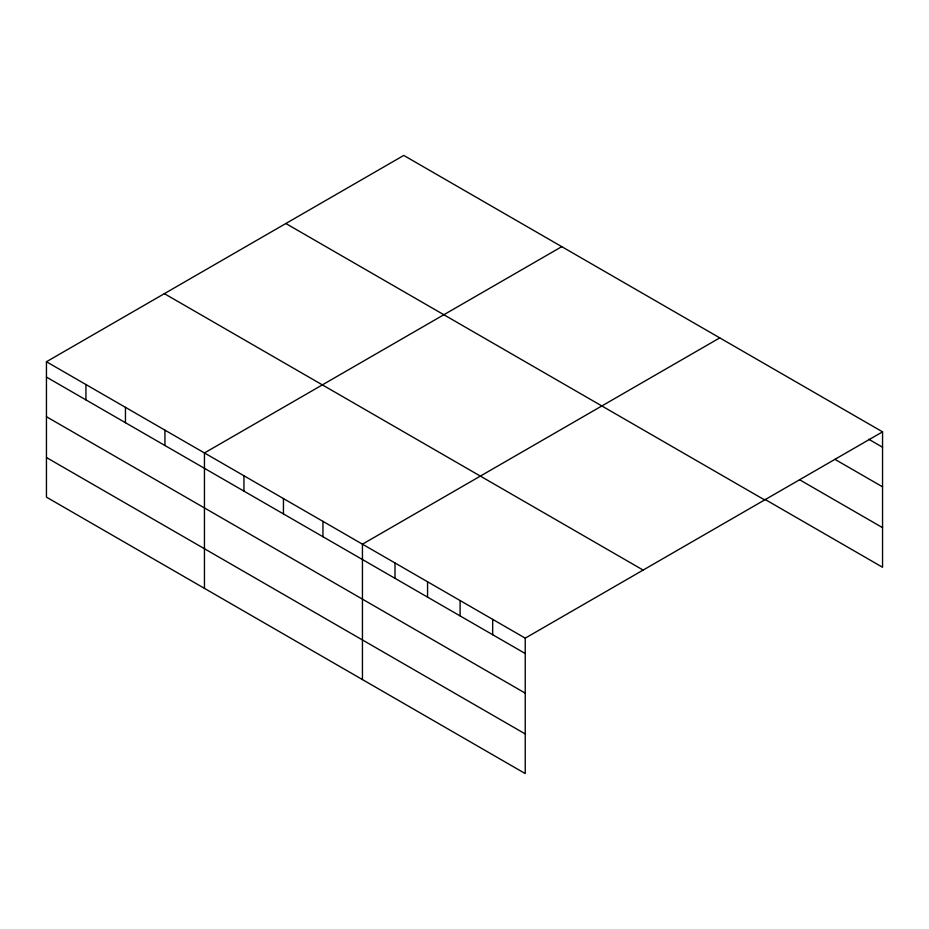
<?xml version="1.0" encoding="UTF-8"?>
<svg xmlns="http://www.w3.org/2000/svg" width="929" height="929" viewBox="0 0 929 929"><rect width="100%" height="100%" fill="white"/><g stroke="black" fill="none" stroke-linecap="round" stroke-linejoin="round"><path stroke-width="1.39" d="M46.45 361.741L525.233 638.153L525.233 773.567L46.45 497.143L46.45 361.741L403.767 155.433L882.55 431.857L882.55 567.259L764.846 499.303M561.766 246.661L204.45 452.957L204.45 588.359M719.766 337.877L362.449 544.173L362.449 679.575M525.233 638.153L882.55 431.857M868.778 439.266L882.55 447.221M834.962 459.356L882.55 486.831M799.904 479.933L882.55 527.649M285.853 223.517L764.637 499.941M164.363 293.657L643.147 570.081M46.45 377.093L525.233 653.517M46.45 416.715L525.233 693.127M46.45 457.521L525.233 733.945M492.672 619.364L492.672 634.716M460.11 600.564L460.11 615.915M427.561 581.763L427.561 597.126M394.999 562.974L394.999 578.326M322.944 521.366L322.944 536.73M283.45 498.559L283.45 513.923M243.944 475.764L243.944 491.116M164.944 430.15L164.944 445.502M125.45 407.343L125.45 422.707M85.944 384.536L85.944 399.9"/></g></svg>
